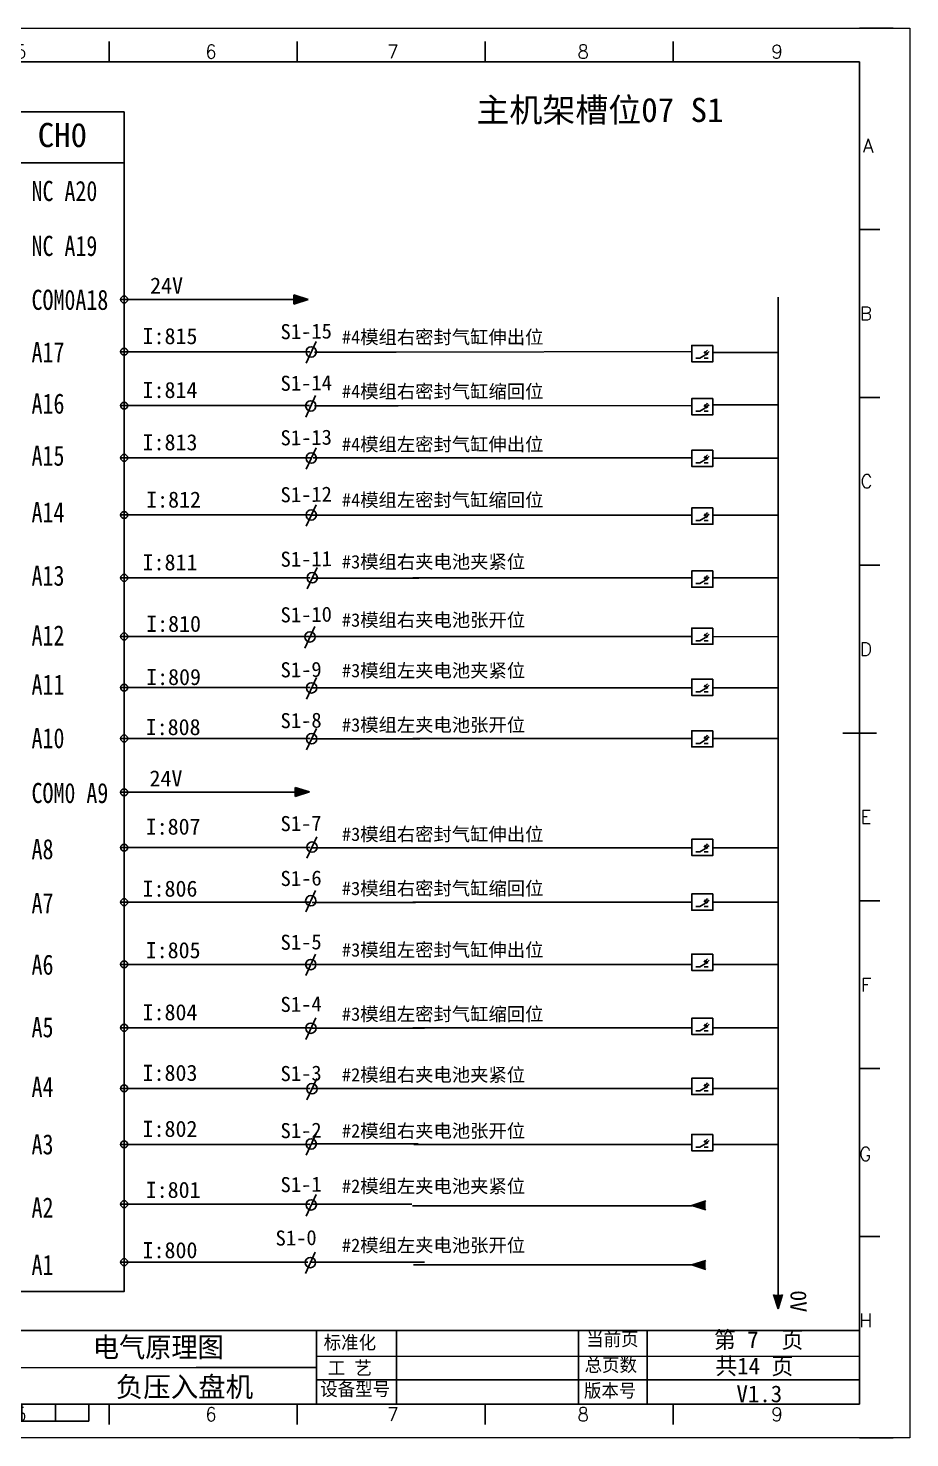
# Model space of a CAD drawing. Extents: x 2368 to 9674, y -1476 to 1321.
# Drawn here: x 5903.8 to 6166.3, y 888.9 to 1308.9 of the extents above; entities that cross this region are included whole.
import ezdxf
from ezdxf.enums import TextEntityAlignment as Align

# ---------------------------------------------------------------- set-up
doc = ezdxf.new("R2010")
doc.units = 0
doc.header["$MEASUREMENT"] = 0
doc.layers.add('1', color=3, linetype='Continuous', lineweight=20)
for name, color, linetype in [('AE_BOR', 1, 'Continuous'), ('SYMS', 7, 'Continuous'), ('图层1', 7, 'Continuous')]:
    doc.layers.add(name, color=color, linetype=linetype)
doc.styles.add('HZ', font='', dxfattribs={"width": 0.8})
doc.styles.add('WD', font='romans.shx', dxfattribs={"bigfont": 'gbcbig.shx'})
doc.styles.get('HZ').set_extended_font_data('SimSun')

# ---------------------------------------------------------------- blocks, each defined once
blk = doc.blocks.new('gb_a2_a')
for p, q in [((584, 410), (25, 410)), ((25, 410), (25, 10)), ((584, 10), (584, 410)), ((25, 10), (584, 10))]:
    blk.add_line(p, q)
at = {"lineweight": 9, "ltscale": 0.1}
blk.add_line((25, 116.86), (29, 116.86), dxfattribs=at)
at = {"layer": 'AE_BOR', "lineweight": 30}
for p, q in [((10, 420), (4.93, 420)), ((594, 420), (584, 420)), ((4.93, 0), (10, 0)), ((594, 0), (584, 0))]:
    blk.add_line(p, q, dxfattribs=at)
at = {"layer": 'AE_BOR', "color": 1, "lineweight": 15}
for p, q in [((4.93, 420), (598.93, 420)), ((4.93, 0), (4.93, 420)), ((598.93, 420), (598.93, 0)), ((22.5, 210), (27.5, 212.5)), ((27.5, 207.5), (22.5, 210)), ((27.5, 212.5), (27.5, 207.5)), ((304.5, 7.5), (302, 12.5)), ((302, 12.5), (307, 12.5)), ((307, 12.5), (304.5, 7.5)), ((598.93, 0), (4.93, 0))]:
    blk.add_line(p, q, dxfattribs=at)
at = {"layer": 'AE_BOR'}
for p, q in [((81, 410), (81, 416)), ((137, 410), (137, 416)), ((193, 410), (193, 416)), ((249, 410), (249, 416)), ((304.5, 410), (304.5, 416)), ((360.5, 410), (360.5, 416)), ((416.5, 410), (416.5, 416)), ((472.5, 410), (472.5, 416)), ((528.5, 410), (528.5, 416)), ((25, 360), (19, 360)), ((584, 360), (590, 360)), ((25, 310), (19, 310)), ((584, 310), (590, 310)), ((25, 260), (19, 260)), ((584, 260), (590, 260)), ((25, 160), (19, 160)), ((584, 160), (590, 160)), ((25, 110), (19, 110)), ((584, 110), (590, 110)), ((25, 60), (19, 60)), ((584, 60), (590, 60)), ((81, 10), (81, 4)), ((137, 10), (137, 4)), ((193, 10), (193, 4)), ((249, 10), (249, 4)), ((304.5, 10), (304.5, 4)), ((360.5, 10), (360.5, 4)), ((416.5, 10), (416.5, 4)), ((472.5, 10), (472.5, 4)), ((528.5, 10), (528.5, 4))]:
    blk.add_line(p, q, dxfattribs=at)
at = {"layer": 'AE_BOR', "color": 2, "lineweight": 30}
for p, q in [((304.5, 405), (304.5, 415)), ((20, 210), (30, 210)), ((579, 210), (589, 210)), ((304.5, 10), (304.5, 15)), ((304.5, 15), (304.5, 5)), ((254.5, 5), (254.5, 10)), ((264.5, 5), (264.5, 10)), ((274.5, 5), (274.5, 10)), ((284.5, 5), (284.5, 10)), ((294.5, 5), (294.5, 10)), ((304.5, 10), (304.5, 5)), ((314.5, 5), (314.5, 10)), ((324.5, 5), (324.5, 10)), ((334.5, 5), (334.5, 10)), ((344.5, 5), (344.5, 10)), ((354.5, 5), (354.5, 10)), ((254.5, 5), (354.5, 5))]:
    blk.add_line(p, q, dxfattribs=at)
at = {"layer": 'AE_BOR', "style": 'WD'}
for s, p in [('0', (54.27, 411)), ('1', (110.12, 411)), ('2', (164.42, 411)), ('3', (219.22, 411)), ('4', (273.82, 411)), ('5', (334.12, 411)), ('6', (390.81, 411)), ('7', (445.01, 411)), ('8', (501.67, 411)), ('9', (559.4, 411)), ('0', (54.27, 5)), ('1', (110.12, 5)), ('2', (164.42, 5)), ('3', (219.22, 5)), ('4', (273.82, 5)), ('5', (334.12, 5)), ('6', (390.81, 5)), ('7', (445.01, 5)), ('8', (501.67, 5)), ('9', (559.4, 5))]:
    blk.add_text(s, height=4, dxfattribs=at).set_placement(p, align=Align.CENTER)
for s, p in [('A', (24, 385)), ('A', (588.05, 385)), ('B', (24, 335)), ('B', (587.67, 335)), ('C', (24, 285)), ('C', (587.86, 285)), ('D', (24, 235)), ('D', (587.67, 235)), ('E', (24, 185)), ('E', (587.48, 185)), ('F', (24, 135)), ('F', (587.48, 135)), ('F', (587.48, 135)), ('G', (24, 85)), ('G', (587.48, 84.56)), ('H', (24, 35)), ('H', (587.67, 35))]:
    blk.add_text(s, height=4, dxfattribs=at).set_placement(p, align=Align.MIDDLE_RIGHT)
blk = doc.blocks.new('SYMB2_M_326')
for p, q in [((-6.4, -0.5), (-7.8, 0.9)), ((0, 0), (0, -5)), ((-8.2, -2.2), (-9.6, -0.8)), ((-7.5, -2.9), (-8.2, -2.2)), ((-6.9, -2.4), (-8, -3.5)), ((-5.7, -4.7), (-8, -3.5)), ((-7.5, -2.9), (-7.1, -2.6)), ((-5.7, -4.7), (-7.5, -2.9)), ((-7.1, -2.6), (-6.9, -2.4)), ((-5.7, -4.7), (-6.9, -2.4)), ((-5.7, -1.2), (-6.4, -0.5)), ((-5.2, -0.6), (-6.2, -1.7)), ((-3.9, -2.9), (-6.2, -1.7)), ((-5.7, -1.2), (-5.4, -0.8)), ((-3.9, -2.9), (-5.7, -1.2)), ((-5.4, -0.8), (-5.2, -0.6)), ((-3.9, -2.9), (-5.2, -0.6)), ((0, -10), (-4, -3.5)), ((0, -10), (0, -15))]:
    blk.add_line(p, q)
for points in [[(-5.7, -4.7), (-6.9, -2.4), (-8, -3.5)], [(-3.9, -2.9), (-5.2, -0.6), (-6.2, -1.7)]]:
    blk.add_solid(points)

msp = doc.modelspace()

# ---------------------------------------------------------------- hatches: boundary and pattern name
for points in [[(5987.14089, 1228.0636), (5982.89599, 1226.70323), (5982.89599, 1229.42396)], [(5987.51089, 1081.3236), (5983.26599, 1079.96323), (5983.26599, 1082.68396)], [(6101.43061, 958.14818), (6105.56939, 956.82182), (6105.56939, 959.47453)], [(6101.43061, 940.39801), (6105.56939, 939.07166), (6105.56939, 941.72437)], [(6127.10327, 927.29161), (6125.74291, 931.53651), (6128.46364, 931.53651)]]:
    msp.add_hatch(color=256).paths.add_polyline_path(points)

# ---------------------------------------------------------------- linework, layer by layer
for p, q in [((5823.28468, 1268.76404), (5932.36151, 1268.76404)), ((5932.36151, 1228.04966), (5983.12483, 1228.04966)), ((5987.14089, 1228.0636), (5982.89599, 1229.42396)), ((5982.89599, 1229.42396), (5982.89599, 1226.70323)), ((5987.14089, 1228.0636), (5982.89599, 1226.70323)), ((5986.55706, 1209.11829), (5989.50947, 1215.50582)), ((5932.36151, 1212.50443), (5987.64714, 1212.50443)), ((6013.4158, 1212.40263), (6101.38765, 1212.5155)), ((5986.43803, 1193.02094), (5989.39045, 1199.40847)), ((5932.30045, 1196.44926), (5987.52811, 1196.44926)), ((6013.95169, 1196.32208), (5989.07235, 1196.38364)), ((6012.75625, 1196.32208), (6101.38765, 1196.46297)), ((5932.36151, 1180.87552), (5987.89448, 1180.87552)), ((5986.55706, 1177.49316), (5989.50947, 1183.88069)), ((6017.22783, 1180.87552), (6101.38765, 1180.87552)), ((6127.08429, 1112.40951), (6127.08429, 1179.93702)), ((5932.36151, 1163.84699), (5987.78622, 1163.84699)), ((5986.55706, 1160.5288), (5989.50947, 1166.91633)), ((5986.85302, 1141.8415), (5989.80543, 1148.22903)), ((5932.36151, 1145.11216), (5987.78622, 1145.11216)), ((5986.2019, 1124.20984), (5989.15431, 1130.59737)), ((5932.36151, 1127.64553), (6019.79221, 1127.64553)), ((5986.67544, 1109.01242), (5989.62785, 1115.39995)), ((5932.36151, 1112.40951), (5987.78622, 1112.40951)), ((6127.08429, 940.2663), (6127.08429, 1112.40951)), ((5932.36151, 1097.25377), (5987.78622, 1097.25377)), ((5986.67544, 1093.86515), (5989.62785, 1100.25268)), ((5932.36151, 1081.2097), (5983.12483, 1081.2097)), ((5987.51089, 1081.3236), (5983.26599, 1082.68396)), ((5983.26599, 1082.68396), (5983.26599, 1079.96323)), ((5987.51089, 1081.3236), (5983.26599, 1079.96323)), ((5986.79776, 1061.57491), (5989.75017, 1067.96245)), ((5932.36151, 1064.7492), (5987.78622, 1064.7492)), ((5986.43668, 1045.59463), (5989.3891, 1051.98217)), ((5932.36151, 1048.48408), (5987.78622, 1048.48408)), ((5932.36151, 1029.95394), (5987.78622, 1029.95394)), ((5986.4367, 1026.58545), (5989.38911, 1032.97298)), ((5986.48095, 1007.60821), (5989.43336, 1013.99574)), ((5932.36151, 1011.05145), (5987.78622, 1011.05145)), ((5986.78539, 989.58436), (5989.7378, 995.97189)), ((5932.36151, 993.00072), (5987.78622, 993.00072)), ((5986.55706, 973.13031), (5989.50947, 979.51785)), ((5932.36151, 976.31615), (5987.62114, 976.31615)), ((5932.36151, 958.49936), (5987.62114, 958.49936)), ((5986.55706, 954.96913), (5989.50947, 961.35667)), ((6101.43061, 958.14818), (6105.56939, 959.47453)), ((6101.43061, 958.14818), (6105.56939, 956.82182)), ((5932.36151, 941.22979), (5987.06063, 941.22979)), ((5986.33983, 937.79415), (5989.26371, 944.19479)), ((6101.43061, 940.39801), (6105.56939, 941.72437)), ((6101.43061, 940.39801), (6105.56939, 939.07166)), ((6127.08429, 940.26571), (6127.08429, 931.55409)), ((6127.10327, 927.29161), (6125.74291, 931.53651)), ((6127.10327, 927.29161), (6128.46364, 931.53651)), ((5833.92468, 920.88416), (5953.82468, 920.88416)), ((5953.82468, 920.88416), (6091.39586, 920.88416)), ((5989.61923, 920.88416), (5989.61923, 898.88706)), ((6091.39586, 920.88416), (6151.39152, 920.88416)), ((5953.82468, 909.88416), (5989.58832, 909.88416)), ((5592.39152, 898.88706), (6151.39152, 898.88706))]:
    msp.add_line(p, q)
at = {"lineweight": -3}
for p, q in [((5931.32269, 1228.04966), (5933.40033, 1228.04966)), ((5932.36151, 1229.08849), (5932.36151, 1227.01084)), ((5931.32269, 1212.50443), (5933.40033, 1212.50443)), ((5932.36151, 1213.54326), (5932.36151, 1211.46561)), ((5932.36151, 1197.48808), (5932.36151, 1195.41043)), ((5931.32269, 1196.44926), (5933.40033, 1196.44926)), ((5931.32269, 1180.87552), (5933.40033, 1180.87552)), ((5932.36151, 1181.91434), (5932.36151, 1179.83669)), ((5931.32269, 1163.84699), (5933.40033, 1163.84699)), ((5932.36151, 1164.88581), (5932.36151, 1162.80817)), ((5931.32269, 1145.11216), (5933.40033, 1145.11216)), ((5932.36151, 1146.15098), (5932.36151, 1144.07334)), ((5931.32269, 1127.64553), (5933.40033, 1127.64553)), ((5932.36151, 1128.68435), (5932.36151, 1126.60671)), ((5932.36151, 1113.44833), (5932.36151, 1111.37068)), ((5931.32269, 1112.40951), (5933.40033, 1112.40951)), ((5931.32269, 1097.25377), (5933.40033, 1097.25377)), ((5932.36151, 1098.29259), (5932.36151, 1096.21494)), ((5931.32269, 1081.2097), (5933.40033, 1081.2097)), ((5932.36151, 1082.24852), (5932.36151, 1080.17087)), ((5931.32269, 1064.7492), (5933.40033, 1064.7492)), ((5932.36151, 1065.78802), (5932.36151, 1063.71037)), ((5931.32269, 1048.48408), (5933.40033, 1048.48408)), ((5932.36151, 1049.5229), (5932.36151, 1047.44526)), ((5931.32269, 1029.95394), (5933.40033, 1029.95394)), ((5932.36151, 1030.99276), (5932.36151, 1028.91512)), ((5931.32269, 1011.05145), (5933.40033, 1011.05145)), ((5932.36151, 1012.09027), (5932.36151, 1010.01263)), ((5931.32269, 993.00072), (5933.40033, 993.00072)), ((5932.36151, 994.03954), (5932.36151, 991.96189)), ((5931.32269, 976.31615), (5933.40033, 976.31615)), ((5932.36151, 977.35498), (5932.36151, 975.27733)), ((5931.32269, 958.49936), (5933.40033, 958.49936)), ((5932.36151, 959.53818), (5932.36151, 957.46054)), ((5931.32269, 941.22979), (5933.40033, 941.22979)), ((5932.36151, 942.26861), (5932.36151, 940.19096))]:
    msp.add_line(p, q, dxfattribs=at)
at = {"lineweight": -3, "ltscale": 0.5}
for p, q in [((6127.08429, 1228.76206), (6127.08429, 1179.93702)), ((5989.07543, 1212.40263), (6013.4158, 1212.40263)), ((6107.88929, 1212.28007), (6127.07341, 1212.28007)), ((6107.88929, 1196.64636), (6127.07341, 1196.64636)), ((5988.65726, 1180.87263), (6017.28221, 1180.87263)), ((6107.88929, 1180.80959), (6127.07341, 1180.80959)), ((5988.30595, 1163.78019), (6018.53636, 1163.78019)), ((6018.37519, 1163.81021), (6101.38765, 1163.81021)), ((6107.88929, 1163.75462), (6127.07341, 1163.75462)), ((5988.30595, 1145.04536), (6020.10575, 1145.04536)), ((6018.37519, 1145.07538), (6101.38765, 1145.07538)), ((6107.88929, 1145.07538), (6127.07341, 1145.07538)), ((6018.37519, 1127.60875), (6101.38765, 1127.60875)), ((5988.30595, 1112.34271), (6020.89357, 1112.34271)), ((6018.37519, 1112.37273), (6101.38765, 1112.37273)), ((6107.63225, 1112.37273), (6127.07341, 1112.37273)), ((5988.30595, 1097.18697), (6020.37996, 1097.18697)), ((6018.37519, 1097.21699), (6101.38765, 1097.21699)), ((6107.63225, 1097.21699), (6127.07341, 1097.21699)), ((5988.30595, 1064.6824), (6018.38263, 1064.6824)), ((6018.37519, 1064.71242), (6101.38765, 1064.71242)), ((6107.63225, 1064.71242), (6127.07341, 1064.71242)), ((5988.30595, 1048.41728), (6019.14847, 1048.41728)), ((6018.37519, 1048.4473), (6101.38765, 1048.4473)), ((6107.63225, 1048.4473), (6127.07341, 1048.4473)), ((5988.30595, 1029.88714), (6019.5314, 1029.88714)), ((6018.37519, 1029.91716), (6101.38765, 1029.91716)), ((6107.70919, 1029.91716), (6127.07341, 1029.91716)), ((5988.30595, 1010.98465), (6021.82894, 1010.98465)), ((6018.37519, 1011.01467), (6101.38765, 1011.01467)), ((6107.70919, 1011.01467), (6127.07341, 1011.01467)), ((5988.30595, 992.93392), (6019.91343, 992.93392)), ((6018.37519, 992.96394), (6101.38765, 992.96394)), ((6107.70919, 992.96394), (6127.07341, 992.96394)), ((5988.19059, 976.45614), (6019.91343, 976.45614)), ((6018.59069, 976.26975), (6101.38765, 976.26975)), ((6107.70919, 976.26975), (6127.0386, 976.26975)), ((5988.1965, 958.5462), (6018.00149, 958.5462)), ((6018.24595, 958.03528), (6101.45572, 958.03528)), ((5987.61994, 941.22433), (6021.76424, 941.22433)), ((6018.49378, 940.39134), (6101.56533, 940.39134))]:
    msp.add_line(p, q, dxfattribs=at)
at = {"lineweight": 0}
msp.add_line((6107.63225, 1127.64146), (6127.08429, 1127.64146), dxfattribs=at)
at = {"color": 0, "ltscale": 2}
for p, q in [((6013.50706, 920.88416), (6013.50706, 898.88706)), ((6088.08925, 920.88416), (6088.08925, 898.88706)), ((5989.70099, 913.12911), (6151.39152, 913.19202)), ((5989.58832, 906.16371), (6151.39152, 906.16371))]:
    msp.add_line(p, q, dxfattribs=at)
at = {"color": 0}
for p, q in [((6067.67465, 920.88416), (6067.67465, 898.88706)), ((6151.39152, 920.88416), (6151.39152, 898.88706))]:
    msp.add_line(p, q, dxfattribs=at)
at = {"lineweight": 9, "ltscale": 0.1}
msp.add_line((5896.62189, 909.88416), (5953.82468, 909.88416), dxfattribs=at)
for points in [[(5823.28468, 1283.93866), (5932.36151, 1283.93866), (5932.36151, 932.44868), (5823.28468, 932.44868)], [(6107.70919, 1214.35965), (6107.70919, 1209.51823), (6101.38765, 1209.51823), (6101.38765, 1214.35965)], [(6107.70919, 1198.52977), (6107.70919, 1193.68835), (6101.38765, 1193.68835), (6101.38765, 1198.52977)], [(6107.70919, 1183.14978), (6107.70919, 1178.30835), (6101.38765, 1178.30835), (6101.38765, 1183.14978)], [(6107.70919, 1165.93882), (6107.70919, 1161.0974), (6101.38765, 1161.0974), (6101.38765, 1165.93882)], [(6107.70919, 1147.17508), (6107.70919, 1142.33366), (6101.38765, 1142.33366), (6101.38765, 1147.17508)], [(6107.70919, 1130.14723), (6107.70919, 1125.3058), (6101.38765, 1125.3058), (6101.38765, 1130.14723)], [(6107.70919, 1114.95034), (6107.70919, 1110.10891), (6101.38765, 1110.10891), (6101.38765, 1114.95034)], [(6107.70919, 1099.57034), (6107.70919, 1094.72892), (6101.38765, 1094.72892), (6101.38765, 1099.57034)], [(6107.70919, 1067.23389), (6107.70919, 1062.39247), (6101.38765, 1062.39247), (6101.38765, 1067.23389)], [(6107.70919, 1050.93841), (6107.70919, 1046.09699), (6101.38765, 1046.09699), (6101.38765, 1050.93841)], [(6107.70919, 1032.99509), (6107.70919, 1028.15367), (6101.38765, 1028.15367), (6101.38765, 1032.99509)], [(6107.70919, 1013.91992), (6107.70919, 1009.0785), (6101.38765, 1009.0785), (6101.38765, 1013.91992)], [(6107.70919, 995.99748), (6107.70919, 991.15606), (6101.38765, 991.15606), (6101.38765, 995.99748)], [(6107.70919, 979.28256), (6107.70919, 974.44114), (6101.38765, 974.44114), (6101.38765, 979.28256)]]:
    msp.add_lwpolyline(points, close=True)
at = {"lineweight": -3}
for centre in [(5932.36151, 1228.04966), (5932.36151, 1212.50443), (5932.36151, 1196.44926), (5932.36151, 1180.87552), (5932.36151, 1163.84699), (5932.36151, 1145.11216), (5932.36151, 1127.64553), (5932.36151, 1112.40951), (5932.36151, 1097.25377), (5932.36151, 1081.2097), (5932.36151, 1064.7492), (5932.36151, 1048.48408), (5932.36151, 1029.95394), (5932.36151, 1011.05145), (5932.36151, 993.00072), (5932.36151, 976.31615), (5932.36151, 958.49936), (5932.36151, 941.22979)]:
    msp.add_circle(centre, 1.03882, dxfattribs=at)
at = {"color": 6}
for centre in [(5988.06083, 1212.43051), (5987.94181, 1196.33316), (5988.06083, 1180.80538), (5988.06083, 1163.84102), (5988.35679, 1145.15372), (5987.70568, 1127.52206), (5988.17922, 1112.32464), (5988.17922, 1097.17737), (5988.30154, 1064.88714), (5987.94046, 1048.90686), (5987.94048, 1029.89767), (5987.98473, 1010.92043), (5988.28916, 992.89658), (5988.06083, 976.44254), (5988.06083, 958.28136), (5987.82881, 941.11305)]:
    msp.add_circle(centre, 1.53751, dxfattribs=at)

# ---------------------------------------------------------------- block references
msp.add_blockref('gb_a2_a', (5567.39152, 888.88706))
at = {"layer": '图层1', "color": 7, "linetype": 'Continuous', "xscale": 0.2488319999988562, "yscale": 0.2488320000002204, "zscale": 0.2488319999993965, "rotation": 270}
for p in [(6106.30817, 1210.59554), (6106.30817, 1194.76566), (6106.30817, 1179.38567), (6106.30817, 1162.17471), (6106.30817, 1143.41097), (6106.30817, 1126.38312), (6106.30817, 1111.18622), (6106.30817, 1095.80623), (6106.30817, 1063.46978), (6106.30817, 1047.1743), (6106.30817, 1029.23098), (6106.30817, 1010.15581), (6106.30817, 992.23337), (6106.30817, 975.51845)]:
    msp.add_blockref('SYMB2_M_326', p, dxfattribs=at)

# ---------------------------------------------------------------- texts
at = {"attachment_point": 1}
for s, insert, char_height, width in [('{\\fFangSong|b0|i0|c134|p49;主机架槽位07 S1}', (6037.25621, 1288.12679), 7.2, 90.9442477), ('{\\fFangSong|b0|i0|c134|p49;CH0}', (5906.61902, 1280.66047), 7.2, 38.5041455), ('24V', (5940.09361, 1234.60539), 4.8, 10.8839331), ('{\\fSimSun|b0|i0|c134|p2; I:815}', (5934.59234, 1219.54412), 4.8, 62.415301), ('{\\fSimSun|b0|i0|c134|p2;#4模组右密封气缸伸出位}', (5997.22169, 1218.85023), 4, 96.133837), ('{\\fSimSun|b0|i0|c134|p2; I:814}', (5934.59234, 1203.48894), 4.8, 62.415301), ('{\\fSimSun|b0|i0|c134|p2;#4模组右密封气缸缩回位}', (5997.22169, 1202.67006), 4, 96.133837), ('{\\fSimSun|b0|i0|c134|p2; I:813}', (5934.59234, 1187.9152), 4.8, 62.415301), ('{\\fSimSun|b0|i0|c134|p2;#4模组左密封气缸伸出位}', (5997.22169, 1186.90476), 4, 96.133837), ('{\\fSimSun|b0|i0|c134|p2; I:812}', (5935.65176, 1170.83403), 4.8, 62.415301), ('{\\fSimSun|b0|i0|c134|p2;#4模组左密封气缸缩回位}', (5997.22169, 1170.30972), 4, 96.133837), ('{\\fSimSun|b0|i0|c134|p2; I:811}', (5934.59234, 1152.15185), 4.8, 62.415301), ('{\\fSimSun|b0|i0|c134|p2;#3模组右夹电池夹紧位}', (5997.22169, 1151.9137), 4, 96.133837), ('{\\fSimSun|b0|i0|c134|p2;#3模组右夹电池张开位}', (5997.22169, 1134.55947), 4, 96.133837), ('{\\fSimSun|b0|i0|c134|p2; I:810}', (5935.65176, 1133.8249), 4.8, 62.415301), ('{\\fSimSun|b0|i0|c134|p2; I:809}', (5935.65176, 1117.98324), 4.8, 62.415301), ('{\\fSimSun|b0|i0|c134|p2;#3模组左夹电池夹紧位}', (5997.22169, 1119.50241), 4, 96.133837), ('{\\fSimSun|b0|i0|c134|p2; I:808}', (5935.52265, 1103.06318), 4.8, 62.415301), ('{\\fSimSun|b0|i0|c134|p2;#3模组左夹电池张开位}', (5997.22169, 1103.30292), 4, 96.133837), ('24V', (5939.9171, 1087.75138), 4.8, 10.8839331), (' I:807', (5935.52265, 1073.40371), 4.8, 62.415301), ('{\\fSimSun|b0|i0|c134|p2;#3模组右密封气缸伸出位}', (5997.22169, 1070.73333), 4, 96.133837), (' I:806', (5934.59234, 1054.9187), 4.8, 62.415301), ('{\\fSimSun|b0|i0|c134|p2;#3模组右密封气缸缩回位}', (5997.22169, 1054.59393), 4, 96.133837), ('{\\fSimSun|b0|i0|c134|p2; I:805}', (5935.52265, 1036.57614), 4.8, 62.415301), ('{\\fSimSun|b0|i0|c134|p2;#3模组左密封气缸伸出位}', (5997.22169, 1036.27353), 4, 96.133837), ('{\\fSimSun|b0|i0|c134|p2; I:804}', (5934.59234, 1018.09113), 4.8, 62.415301), ('{\\fSimSun|b0|i0|c134|p2;#3模组左密封气缸缩回位}', (5997.22169, 1017.14505), 4, 96.133837), ('{\\fSimSun|b0|i0|c134|p2; I:803}', (5934.59234, 1000.0404), 4.8, 62.415301), ('{\\fSimSun|b0|i0|c134|p2;#2模组右夹电池夹紧位}', (5997.22169, 999.05114), 4, 96.133837), ('{\\fSimSun|b0|i0|c134|p2; I:802}', (5934.59234, 983.35584), 4.8, 62.415301), ('{\\fSimSun|b0|i0|c134|p2;#2模组右夹电池张开位}', (5997.22169, 982.34847), 4, 96.133837), ('{\\fSimSun|b0|i0|c134|p2;#2模组左夹电池夹紧位}', (5997.22169, 965.87219), 4, 96.133837), ('{\\fSimSun|b0|i0|c134|p2; I:801}', (5935.52265, 965.16664), 4.8, 62.415301), ('{\\fSimSun|b0|i0|c134|p2; I:800}', (5934.59234, 947.20389), 4.8, 62.415301), ('{\\fSimSun|b0|i0|c134|p2;#2模组左夹电池张开位}', (5997.22169, 948.2473), 4, 96.133837), ('第 7  页', (6108.0089, 920.61014), 5, 38.1635092), ('共14 页', (6108.41868, 912.77347), 5, 40.4924398), ('V1.3', (6114.70705, 904.48446), 5, 40.4924398)]:
    msp.add_mtext(s, dxfattribs=dict(at, insert=insert, char_height=char_height, width=width))
at = {"insert": (6135.59436, 932.83744), "char_height": 4.8, "width": 13.9099052, "attachment_point": 1, "rotation": 270}
msp.add_mtext('0V', dxfattribs=at)
at = {"color": 0, "ltscale": 2, "attachment_point": 1}
for s, insert, char_height, width in [('标准化', (5991.77891, 919.30323), 4, 23.3399102), ('当前页', (6069.97284, 920.28862), 4, 19.3450259), ('电气原理图', (5923.04151, 918.88079), 6, 43.9128196), ('工 艺', (5993.03498, 911.68101), 4, 19.3450259), ('总页数', (6069.49332, 912.60689), 4, 19.3450259), ('{\\fSimSun|b0|i0|c134|p2;负压入盘机}', (5929.86272, 907.06872), 6, 43.9128196), ('设备型号', (5990.76631, 905.42051), 4, 31.672048), ('版本号', (6069.28782, 904.96428), 4, 19.3450259)]:
    msp.add_mtext(s, dxfattribs=dict(at, insert=insert, char_height=char_height, width=width))
at = {"layer": '1', "color": 0, "char_height": 6, "attachment_point": 1, "style": 'HZ'}
for s, insert, width in [('NC A20', (5904.78883, 1263.39766), 29.2928696), ('NC A19', (5904.78883, 1247.02287), 27.885119), ('COM0A18', (5904.78883, 1230.959), 40.067289), ('A17', (5904.78883, 1215.34974), 6.4874014), ('A16', (5904.78883, 1200.0493), 6.4874014), ('A15', (5904.78883, 1184.52102), 6.4874014), ('A14', (5904.78883, 1167.67361), 6.4874014), ('A13', (5904.78883, 1148.76428), 6.4874014), ('A12', (5904.78883, 1130.95491), 6.4874014), ('A11', (5904.78883, 1116.31987), 6.4874014), ('A10', (5904.78883, 1100.34652), 6.4874014), ('COM0 A9', (5904.78883, 1084.0137), 32.6620391), ('A8', (5904.78883, 1067.28861), 6.4874014), ('A7', (5904.78883, 1051.19168), 6.4874014), ('A6', (5904.78883, 1032.86562), 6.4874014), ('A5', (5904.78883, 1014.22757), 6.4874014), ('A4', (5904.78883, 996.46745), 6.4874014), ('A3', (5904.78883, 979.33804), 6.4874014), ('A2', (5904.78883, 960.50277), 6.4874014), ('A1', (5904.78883, 943.41431), 6.4874014)]:
    msp.add_mtext(s, dxfattribs=dict(at, insert=insert, width=width))
at = {"layer": 'SYMS', "lineweight": -3}
for s, p in [('S1-15', (5978.95999, 1216.19541)), ('S1-14', (5978.95999, 1200.81146)), ('S1-13', (5978.95999, 1184.57028)), ('S1-12', (5978.95999, 1167.60592)), ('S1-11', (5978.95999, 1148.38645)), ('S1-10', (5978.95999, 1131.81912)), ('S1-9', (5978.95999, 1115.43912)), ('S1-8', (5978.95999, 1100.29184)), ('S1-7', (5978.95999, 1069.61391)), ('S1-6', (5978.95999, 1053.27293)), ('S1-5', (5978.95999, 1034.26374)), ('S1-4', (5978.95999, 1015.74979)), ('S1-3', (5978.95999, 995.14082)), ('S1-2', (5978.95999, 978.13819)), ('S1-1', (5978.95999, 962.04626)), ('S1-0', (5977.47808, 946.13044))]:
    msp.add_text(s, height=4.5, rotation=0.8762246, dxfattribs=at).set_placement(p)

doc.saveas('drawing.dxf')
